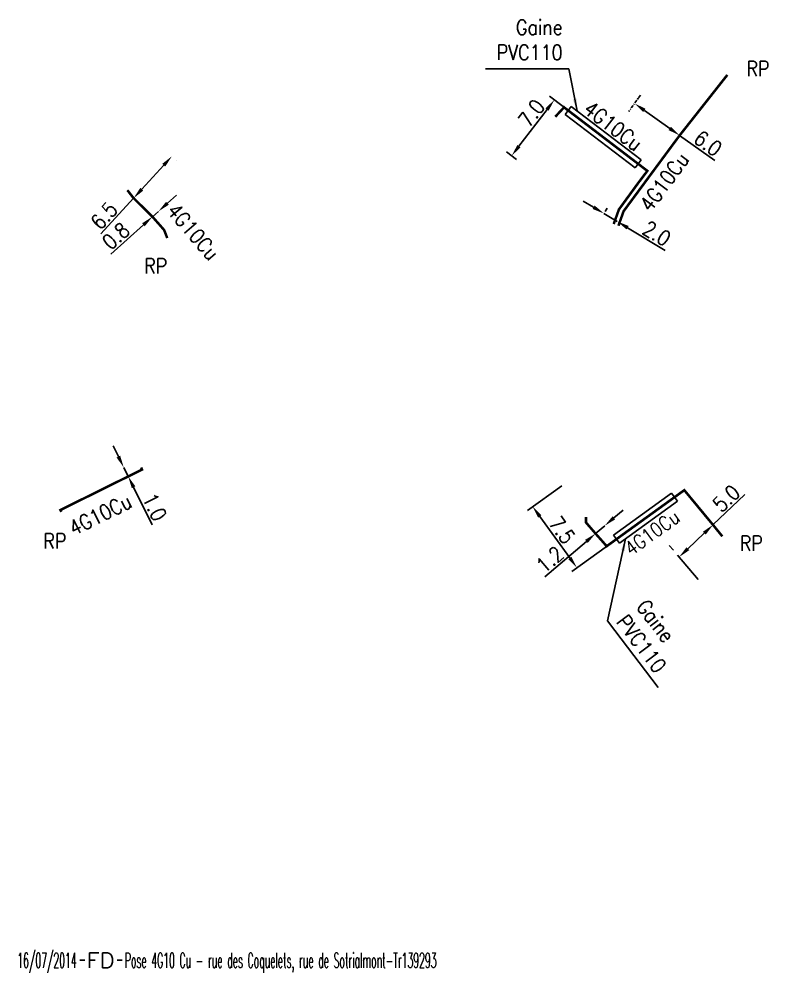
# Model space of a CAD drawing. Header units: millimetres. Extents: x 146415 to 147000, y 142979 to 144000.
# Drawn here: x 146859.9 to 146934.4, y 143597.7 to 143692.7 of the extents above; entities that cross this region are included whole.
import ezdxf
from ezdxf.enums import TextEntityAlignment as Align

# ---------------------------------------------------------------- set-up
doc = ezdxf.new("R2010")
doc.units = ezdxf.units.MM
doc.header["$PDMODE"] = 34
doc.linetypes.add('CENTER', pattern=[50.8, 31.75, -6.35, 6.35, -6.35])
doc.linetypes.add('E_ST_CU', pattern=[2000, 1000, 1000])
doc.layers.get('0').update_dxf_attribs({"linetype": 'CONTINUOUS'})
doc.layers.get('Defpoints').update_dxf_attribs({"linetype": 'CONTINUOUS'})
doc.layers.add('E_100', color=3, linetype='CONTINUOUS')
doc.layers.add('E_400', color=7, linetype='CONTINUOUS')
doc.styles.get("Standard").update_dxf_attribs({"font": 'romans.shx', "width": 0.85})
doc.dimstyles.get("Standard").update_dxf_attribs({"dimtxt": 1.5, "dimasz": 1.2, "dimexe": 0.625, "dimexo": 0.625, "dimgap": 0.25, "dimtad": 1, "dimdec": 1, "dimzin": 0, "dimdsep": 46, "dimtxsty": 'Standard', "dimcen": -0.5, "dimadec": 0, "dimazin": 0, "dimtfac": 1, "dimtdec": 1, "dimtmove": 0, "dimatfit": 3, "dimfxl": 0, "dimtolj": 1, "dimtzin": 0, "dimarcsym": 0})

# ---------------------------------------------------------------- blocks, each defined once
blk = doc.blocks.new('GIS_MODF')
at = {"color": 0, "linetype": 'Continuous', "flags": 128}
for points in [[(-2.176, -0.014), (-1.676, -0.014)], [(1.519, -0.014), (2.019, -0.014)]]:
    blk.add_lwpolyline(points, dxfattribs=at)
at = {"color": 0, "linetype": 'Continuous', "width": 0.5}
blk.add_attdef('DATE', text='', height=1.5, dxfattribs=at).set_placement((-2.502, -0.798), align=Align.RIGHT)
at = {"color": 0, "linetype": 'Continuous', "width": 1.771291}
blk.add_attdef('USER', text='', height=1.5, dxfattribs=at).set_placement((-1.507, -0.798), (1.276, -0.798), align=Align.FIT)
at = {"color": 0, "linetype": 'Continuous', "width": 0.5}
blk.add_attdef('DESC', (2.289, -0.798), '', height=1.5, dxfattribs=at)
blk = doc.blocks.new('*D86')
at = {"layer": 'Defpoints', "color": 0, "linetype": 'Continuous', "transparency": 16777216}
for p in [(146928.97, 143642.336), (146925.6, 143639.134), (146925.6, 143639.134)]:
    blk.add_point(p, dxfattribs=at)
at = {"layer": 'E_100', "color": 0, "linetype": 'Continuous', "lineweight": -2, "transparency": 16777216}
for p, q in [((146928.97, 143642.336), (146932.138, 143645.348)), ((146926.47, 143639.96), (146928.1, 143641.509))]:
    blk.add_line(p, q, dxfattribs=at)
at = {"layer": 'E_100', "color": 0, "linetype": 'Continuous', "transparency": 16777216}
for points in [[(146927.962, 143641.654), (146928.238, 143641.364), (146928.97, 143642.336)], [(146926.333, 143640.105), (146926.608, 143639.816), (146925.6, 143639.134)]]:
    blk.add_solid(points, dxfattribs=at)
at = {"layer": 'E_100', "color": 0, "linetype": 'Continuous', "transparency": 16777216, "insert": (146930.3, 143644.98), "char_height": 1.5, "attachment_point": 5, "rotation": 43.5436}
blk.add_mtext('\\A1;5.0', dxfattribs=at)
blk = doc.blocks.new('*D87')
at = {"layer": 'Defpoints', "color": 0, "linetype": 'Continuous', "transparency": 16777216}
for p in [(146870.352, 143648.053), (146870.352, 143648.053), (146870.797, 143647.157)]:
    blk.add_point(p, dxfattribs=at)
at = {"layer": 'E_100', "color": 0, "linetype": 'Continuous', "lineweight": -2, "transparency": 16777216}
for p, q in [((146869.819, 143649.127), (146869.285, 143650.202)), ((146870.352, 143648.053), (146870.797, 143647.157)), ((146871.33, 143646.082), (146873.192, 143642.329))]:
    blk.add_line(p, q, dxfattribs=at)
at = {"layer": 'E_100', "color": 0, "linetype": 'Continuous', "transparency": 16777216}
for points in [[(146869.998, 143649.216), (146869.64, 143649.039), (146870.352, 143648.053)], [(146871.509, 143646.171), (146871.151, 143645.993), (146870.797, 143647.157)]]:
    blk.add_solid(points, dxfattribs=at)
at = {"layer": 'E_100', "color": 0, "linetype": 'Continuous', "transparency": 16777216, "insert": (146873.423, 143644.112), "char_height": 1.5, "attachment_point": 5, "rotation": 296.38686}
blk.add_mtext('\\A1;1.0', dxfattribs=at)
blk = doc.blocks.new('*D88')
at = {"layer": 'Defpoints', "color": 0, "linetype": 'Continuous', "transparency": 16777216}
for p in [(146875.139, 143679.028), (146875.139, 143679.028), (146871.335, 143674.857)]:
    blk.add_point(p, dxfattribs=at)
at = {"layer": 'E_100', "color": 0, "linetype": 'Continuous', "lineweight": -2, "transparency": 16777216}
for p, q in [((146875.601, 143678.607), (146875.601, 143678.607)), ((146874.33, 143678.142), (146872.143, 143675.744)), ((146871.335, 143674.857), (146868.083, 143671.293)), ((146871.797, 143674.436), (146871.797, 143674.436))]:
    blk.add_line(p, q, dxfattribs=at)
at = {"layer": 'E_100', "color": 0, "linetype": 'Continuous', "transparency": 16777216}
for points in [[(146874.182, 143678.276), (146874.478, 143678.007), (146875.139, 143679.028)], [(146871.996, 143675.879), (146872.291, 143675.609), (146871.335, 143674.857)]]:
    blk.add_solid(points, dxfattribs=at)
at = {"layer": 'E_100', "color": 0, "linetype": 'Continuous', "transparency": 16777216, "insert": (146868.393, 143673.116), "char_height": 1.5, "attachment_point": 5, "rotation": 47.63234}
blk.add_mtext('\\A1;6.5', dxfattribs=at)
blk = doc.blocks.new('*D89')
at = {"layer": 'Defpoints', "color": 0, "linetype": 'Continuous', "transparency": 16777216}
for p in [(146921.156, 143684.279), (146921.164, 143684.291), (146925.647, 143681.103)]:
    blk.add_point(p, dxfattribs=at)
at = {"layer": 'E_100', "color": 0, "linetype": 'Continuous', "lineweight": -2, "transparency": 16777216}
for p, q in [((146921.518, 143684.789), (146921.527, 143684.8)), ((146922.142, 143683.596), (146924.669, 143681.799)), ((146925.647, 143681.103), (146929.159, 143678.605))]:
    blk.add_line(p, q, dxfattribs=at)
at = {"layer": 'E_100', "color": 0, "linetype": 'Continuous', "transparency": 16777216}
for points in [[(146922.258, 143683.759), (146922.026, 143683.433), (146921.164, 143684.291)], [(146924.785, 143681.962), (146924.553, 143681.636), (146925.647, 143681.103)]]:
    blk.add_solid(points, dxfattribs=at)
at = {"layer": 'E_100', "color": 0, "linetype": 'Continuous', "transparency": 16777216, "insert": (146928.472, 143680.321), "char_height": 1.5, "attachment_point": 5, "rotation": 324.57895}
blk.add_mtext('\\A1;6.0', dxfattribs=at)
blk = doc.blocks.new('*D90')
at = {"layer": 'Defpoints', "color": 0, "linetype": 'Continuous', "transparency": 16777216}
for p in [(146914.553, 143683.597), (146908.939, 143679.076), (146909.907, 143678.338)]:
    blk.add_point(p, dxfattribs=at)
at = {"layer": 'E_400', "color": 0, "linetype": 'Continuous', "lineweight": -2, "transparency": 16777216}
for p, q in [((146914.057, 143683.976), (146912.69, 143685.02)), ((146912.459, 143683.687), (146909.667, 143680.03)), ((146909.41, 143678.717), (146908.442, 143679.456))]:
    blk.add_line(p, q, dxfattribs=at)
at = {"layer": 'E_400', "color": 0, "linetype": 'Continuous', "transparency": 16777216}
for points in [[(146912.3, 143683.808), (146912.617, 143683.565), (146913.187, 143684.64)], [(146909.508, 143680.152), (146909.826, 143679.909), (146908.939, 143679.076)]]:
    blk.add_solid(points, dxfattribs=at)
at = {"layer": 'E_400', "color": 0, "linetype": 'Continuous', "transparency": 16777216, "insert": (146910.924, 143683.325), "char_height": 1.5, "attachment_point": 5, "rotation": 52.64321}
blk.add_mtext('\\A1;7.0', dxfattribs=at)
blk = doc.blocks.new('*D91')
at = {"layer": 'Defpoints', "color": 0, "linetype": 'Continuous', "transparency": 16777216}
for p in [(146917.908, 143672.983), (146918.121, 143673.336), (146919.448, 143672.537)]:
    blk.add_point(p, dxfattribs=at)
at = {"layer": 'E_100', "color": 0, "linetype": 'Continuous', "lineweight": -2, "transparency": 16777216}
for p, q in [((146917.093, 143673.955), (146916.065, 143674.574)), ((146918.231, 143673.518), (146918.443, 143673.871)), ((146918.121, 143673.336), (146919.448, 143672.537)), ((146920.476, 143671.918), (146924.22, 143669.663))]:
    blk.add_line(p, q, dxfattribs=at)
at = {"layer": 'E_100', "color": 0, "linetype": 'Continuous', "transparency": 16777216}
for points in [[(146917.196, 143674.126), (146916.99, 143673.784), (146918.121, 143673.336)], [(146920.579, 143672.09), (146920.372, 143671.747), (146919.448, 143672.537)]]:
    blk.add_solid(points, dxfattribs=at)
at = {"layer": 'E_100', "color": 0, "linetype": 'Continuous', "transparency": 16777216, "insert": (146923.378, 143671.338), "char_height": 1.5, "attachment_point": 5, "rotation": 328.94487}
blk.add_mtext('\\A1;2.0', dxfattribs=at)
blk = doc.blocks.new('*D92')
at = {"layer": 'Defpoints', "color": 0, "linetype": 'Continuous', "transparency": 16777216}
for p in [(146914.429, 143646.601), (146911.037, 143644.149), (146918.966, 143640.626)]:
    blk.add_point(p, dxfattribs=at)
at = {"layer": 'E_400', "color": 0, "linetype": 'Continuous', "lineweight": -2, "transparency": 16777216}
for p, q in [((146913.922, 143646.235), (146910.53, 143643.783)), ((146914.727, 143639.043), (146911.74, 143643.176)), ((146918.46, 143640.26), (146914.924, 143637.704))]:
    blk.add_line(p, q, dxfattribs=at)
at = {"layer": 'E_400', "color": 0, "linetype": 'Continuous', "transparency": 16777216}
for points in [[(146911.902, 143643.294), (146911.578, 143643.059), (146911.037, 143644.149)], [(146914.889, 143639.16), (146914.565, 143638.926), (146915.43, 143638.071)]]:
    blk.add_solid(points, dxfattribs=at)
at = {"layer": 'E_400', "color": 0, "linetype": 'Continuous', "transparency": 16777216, "insert": (146913.95, 143641.825), "char_height": 1.5, "attachment_point": 5, "rotation": 305.85887}
blk.add_mtext('\\A1;7.5', dxfattribs=at)
blk = doc.blocks.new('*D109')
at = {"layer": 'Defpoints', "color": 0, "linetype": 'Continuous', "ltscale": 0.01, "transparency": 16777216}
for p in [(146918.197, 143642.252), (146918.197, 143642.252), (146917.286, 143641.471)]:
    blk.add_point(p, dxfattribs=at)
at = {"layer": 'E_100', "color": 0, "linetype": 'Continuous', "lineweight": -2, "ltscale": 0.01, "transparency": 16777216}
for p, q in [((146919.108, 143643.033), (146920.02, 143643.813)), ((146918.197, 143642.252), (146917.286, 143641.471)), ((146916.374, 143640.691), (146912.253, 143637.161))]:
    blk.add_line(p, q, dxfattribs=at)
at = {"layer": 'E_100', "color": 0, "linetype": 'Continuous', "ltscale": 0.01, "transparency": 16777216}
for points in [[(146918.978, 143643.185), (146919.238, 143642.881), (146918.197, 143642.252)], [(146916.244, 143640.843), (146916.504, 143640.539), (146917.286, 143641.471)]]:
    blk.add_solid(points, dxfattribs=at)
at = {"layer": 'E_100', "color": 0, "linetype": 'Continuous', "ltscale": 0.01, "transparency": 16777216, "insert": (146912.738, 143638.893), "char_height": 1.5, "attachment_point": 5, "rotation": 40.58213}
blk.add_mtext('\\A1;1.2', dxfattribs=at)
blk = doc.blocks.new('*D110')
at = {"layer": 'Defpoints', "color": 0, "linetype": 'Continuous', "ltscale": 0.01, "transparency": 16777216}
for p in [(146873.208, 143673.014), (146873.803, 143673.548), (146873.803, 143673.548)]:
    blk.add_point(p, dxfattribs=at)
at = {"layer": 'E_100', "color": 0, "linetype": 'Continuous', "lineweight": -2, "ltscale": 0.01, "transparency": 16777216}
for p, q in [((146874.696, 143674.35), (146875.59, 143675.151)), ((146873.803, 143673.548), (146873.208, 143673.014)), ((146872.315, 143672.213), (146869.061, 143669.293))]:
    blk.add_line(p, q, dxfattribs=at)
at = {"layer": 'E_100', "color": 0, "linetype": 'Continuous', "ltscale": 0.01, "transparency": 16777216}
for points in [[(146874.563, 143674.498), (146874.83, 143674.201), (146873.803, 143673.548)], [(146872.181, 143672.361), (146872.448, 143672.064), (146873.208, 143673.014)]]:
    blk.add_solid(points, dxfattribs=at)
at = {"layer": 'E_100', "color": 0, "linetype": 'Continuous', "ltscale": 0.01, "transparency": 16777216, "insert": (146869.573, 143671.096), "char_height": 1.5, "attachment_point": 5, "rotation": 41.89895}
blk.add_mtext('\\A1;0.8', dxfattribs=at)

msp = doc.modelspace()

# ---------------------------------------------------------------- linework, layer by layer
at = {"layer": 'E_100', "linetype": 'E_ST_CU', "const_width": 0.25, "flags": 128}
msp.add_lwpolyline([(146919.562, 143672.114), (146920.08, 143673.565), (146925.647, 143681.103), (146930.395, 143687.126)], dxfattribs=at)
at = {"layer": 'E_100', "color": 7, "linetype": 'CENTER', "ltscale": 0.01, "flags": 128}
msp.add_lwpolyline([(146921.744, 143685.106), (146920.585, 143683.476)], dxfattribs=at)
at = {"layer": 'E_100', "linetype": 'E_ST_CU', "flags": 128}
for points in [[(146919.091, 143672.282, 0.25, 0.25, 0), (146919.609, 143673.734, 0.25, 0.25, 0), (146921.509, 143676.342, 0.25, 0.25, 0), (146922.442, 143677.574, 0.25, 0.25, 0), (146914.154, 143683.902, 0.25, 0.25, 0), (146913.273, 143682.958, 0, 0, 0)], [(146874.681, 143670.888, 0.25, 0.25, 0), (146874.368, 143671.691, 0.25, 0.25, 0), (146873.208, 143673.014, 0.25, 0.25, 0), (146871.335, 143674.857, 0.25, 0.25, 0), (146870.711, 143675.654, 0.25, 0.25, 0), (146870.711, 143675.654, 0, 0, 0)], [(146872.087, 143648.055, 0.25, 0.25, 0), (146872.172, 143647.84, 0.25, 0.25, 0), (146870.795, 143647.159, 0.25, 0.25, 0), (146864.055, 143643.818, 0.25, 0.25, 0), (146864.144, 143643.633, 0, 0, 0)], [(146916.334, 143643.11, 0.25, 0.25, 0), (146916.333, 143642.576, 0.25, 0.25, 0), (146917.286, 143641.471, 0.25, 0.25, 0), (146918.396, 143640.214, 0.25, 0.25, 0), (146926.114, 143645.793, 0.25, 0.25, 0), (146928.97, 143642.336, 0.25, 0.25, 0), (146929.896, 143641.197, 0, 0, 0)]]:
    msp.add_lwpolyline(points, format="xyseb", dxfattribs=at)
at = {"layer": 'E_100', "color": 7, "linetype": 'CENTER', "ltscale": 0.1, "flags": 128}
msp.add_lwpolyline([(146927.503, 143636.91), (146924.393, 143640.544)], dxfattribs=at)
at = {"layer": 'E_400', "color": 7, "linetype": 'CONTINUOUS', "ltscale": 0.01}
for p, q in [((146914.25, 143683.2), (146914.553, 143683.597)), ((146914.857, 143683.994), (146914.553, 143683.597)), ((146914.857, 143683.994), (146921.821, 143678.677)), ((146914.25, 143683.2), (146921.214, 143677.882)), ((146921.821, 143678.677), (146921.517, 143678.279)), ((146921.214, 143677.882), (146921.517, 143678.279)), ((146919.081, 143641.326), (146924.855, 143645.5)), ((146924.855, 143645.5), (146925.148, 143645.094)), ((146919.667, 143640.516), (146925.441, 143644.689)), ((146925.441, 143644.689), (146925.148, 143645.094)), ((146919.081, 143641.326), (146919.374, 143640.921)), ((146919.667, 143640.516), (146919.374, 143640.921))]:
    msp.add_line(p, q, dxfattribs=at)

# ---------------------------------------------------------------- block references
at = {"layer": 'E_100', "linetype": 'Continuous'}
ref = msp.add_blockref('GIS_MODF', (146868.171, 143599.033), dxfattribs=at)
ref.add_attrib('DATE', '16/07/2014', dxfattribs={"layer": '0', "color": 0, "linetype": 'Continuous', "height": 1.5, "width": 0.45}).set_placement((146865.669, 143598.235), align=Align.RIGHT)
ref.add_attrib('USER', 'FD', dxfattribs={"layer": '0', "color": 0, "linetype": 'Continuous', "height": 1.5, "width": 1.082456}).set_placement((146866.664, 143598.235), (146869.447, 143598.235), align=Align.FIT)
ref.add_attrib('DESC', 'Pose 4G10 Cu - rue des Coquelets, rue de Sotrialmont-Tr139293', (146870.459, 143598.235), dxfattribs={"layer": '0', "color": 0, "linetype": 'Continuous', "height": 1.5, "width": 0.45})

# ---------------------------------------------------------------- texts
at = {"layer": 'E_100', "linetype": 'Continuous', "width": 0.85}
for p in [(146932.301, 143687.003), (146872.393, 143667.357), (146862.355, 143639.973), (146931.641, 143639.754)]:
    msp.add_text('RP', height=1.5, dxfattribs=at).set_placement(p)
for height, rotation, p in [(1.5, 322.63358, (146915.957, 143683.453)), (1.5, 53.55522, (146922.764, 143673.381)), (1.5, 310.70721, (146874.55, 143673.531)), (1.5, 26.31436, (146865.383, 143641.228)), (1.4, 35.85887, (146920.808, 143639.188))]:
    msp.add_text('4G10Cu', height=height, rotation=rotation, dxfattribs=at).set_placement(p)
at = {"layer": 'E_400', "linetype": 'Continuous', "ltscale": 0.01, "insert": (146914.011, 143688.615), "char_height": 1.5, "attachment_point": 9}
msp.add_mtext('Gaine \\PPVC110', dxfattribs=at)
at = {"layer": 'E_400', "linetype": 'Continuous', "ltscale": 0.01, "insert": (146919.273, 143632.655), "char_height": 1.5, "attachment_point": 7, "rotation": 307.16954}
msp.add_mtext('Gaine \\PPVC110', dxfattribs=at)

# ---------------------------------------------------------------- dimensions: what is measured, and where the dimension line sits
at = {"layer": 'E_100', "linetype": 'Continuous'}
for base, p1, p2, angle, text, picture, middle in [((146921.164, 143684.291), (146925.647, 143681.103), (146921.156, 143684.279), 324.57895, '6.0', '*D89', (146927.892, 143679.506)), ((146875.139, 143679.028), (146871.335, 143674.857), (146875.139, 143679.028), 227.63234, '6.5', '*D88', (146869.132, 143672.442)), ((146918.121, 143673.336), (146919.448, 143672.537), (146917.908, 143672.983), 328.94487, '2.0', '*D91', (146922.862, 143670.481)), ((146925.6, 143639.134), (146928.97, 143642.336), (146925.6, 143639.134), 43.5436, '5.0', '*D86', (146930.989, 143644.255))]:
    dim = msp.add_linear_dim(base=base, p1=p1, p2=p2, angle=angle, text=text, dimstyle='Standard', dxfattribs=at)
    dim.commit()
    dim.dimension.update_dxf_attribs({"geometry": picture, "text_midpoint": middle, "dimtype": 160})
at = {"layer": 'E_100', "linetype": 'Continuous', "ltscale": 0.01}
for base, p1, p2, angle, picture, middle in [((146873.803, 143673.548), (146873.208, 143673.014), (146873.803, 143673.548), 221.89895, '*D110', (146870.241, 143670.352)), ((146918.197, 143642.252), (146917.286, 143641.471), (146918.197, 143642.252), 220.58213, '*D109', (146913.389, 143638.133))]:
    dim = msp.add_linear_dim(base=base, p1=p1, p2=p2, angle=angle, dimstyle='Standard', dxfattribs=at)
    dim.commit()
    dim.dimension.update_dxf_attribs({"geometry": picture, "text_midpoint": middle, "dimtype": 160})
at = {"layer": 'E_100', "linetype": 'Continuous'}
dim = msp.add_linear_dim(base=(146870.352, 143648.053), p1=(146870.797, 143647.157), p2=(146870.352, 143648.053), angle=296.38686, dimstyle='Standard', dxfattribs=at)
dim.commit()
dim.dimension.update_dxf_attribs({"geometry": '*D87', "text_midpoint": (146872.527, 143643.668), "dimtype": 160})
at = {"layer": 'E_400', "linetype": 'Continuous'}
for base, p1, p2, angle, picture, middle in [((146908.939, 143679.076), (146914.553, 143683.597), (146909.907, 143678.338), 52.64321, '*D90', (146911.719, 143682.718)), ((146911.037, 143644.149), (146918.966, 143640.626), (146914.429, 143646.601), 305.85887, '*D92', (146913.14, 143641.239))]:
    dim = msp.add_linear_dim(base=base, p1=p1, p2=p2, angle=angle, dimstyle='Standard', dxfattribs=at)
    dim.commit()
    dim.dimension.update_dxf_attribs({"geometry": picture, "text_midpoint": middle, "dimtype": 160})

# ---------------------------------------------------------------- leaders
at = {"layer": 'E_400', "linetype": 'Continuous', "ltscale": 0.01, "annotation_type": 0, "has_hookline": 1, "hookline_direction": 1, "text_width": 6.861}
msp.add_leader([(146915.444, 143683.546), (146914.64, 143687.724), (146913.44, 143687.724)], dimstyle='Standard', override={"dimgap": 0.25, "dimtad": 1}, dxfattribs=at)
at = {"layer": 'E_400', "linetype": 'Continuous', "ltscale": 0.01, "annotation_type": 0, "has_hookline": 1, "hookline_direction": 0, "text_width": 6.861, "horizontal_direction": (0.604176, -0.796851, 0)}
msp.add_leader([(146920.273, 143640.954), (146918.488, 143632.785), (146919.213, 143631.829)], dimstyle='Standard', override={"dimgap": 0.25, "dimtad": 1}, dxfattribs=at)

doc.saveas('drawing.dxf')
